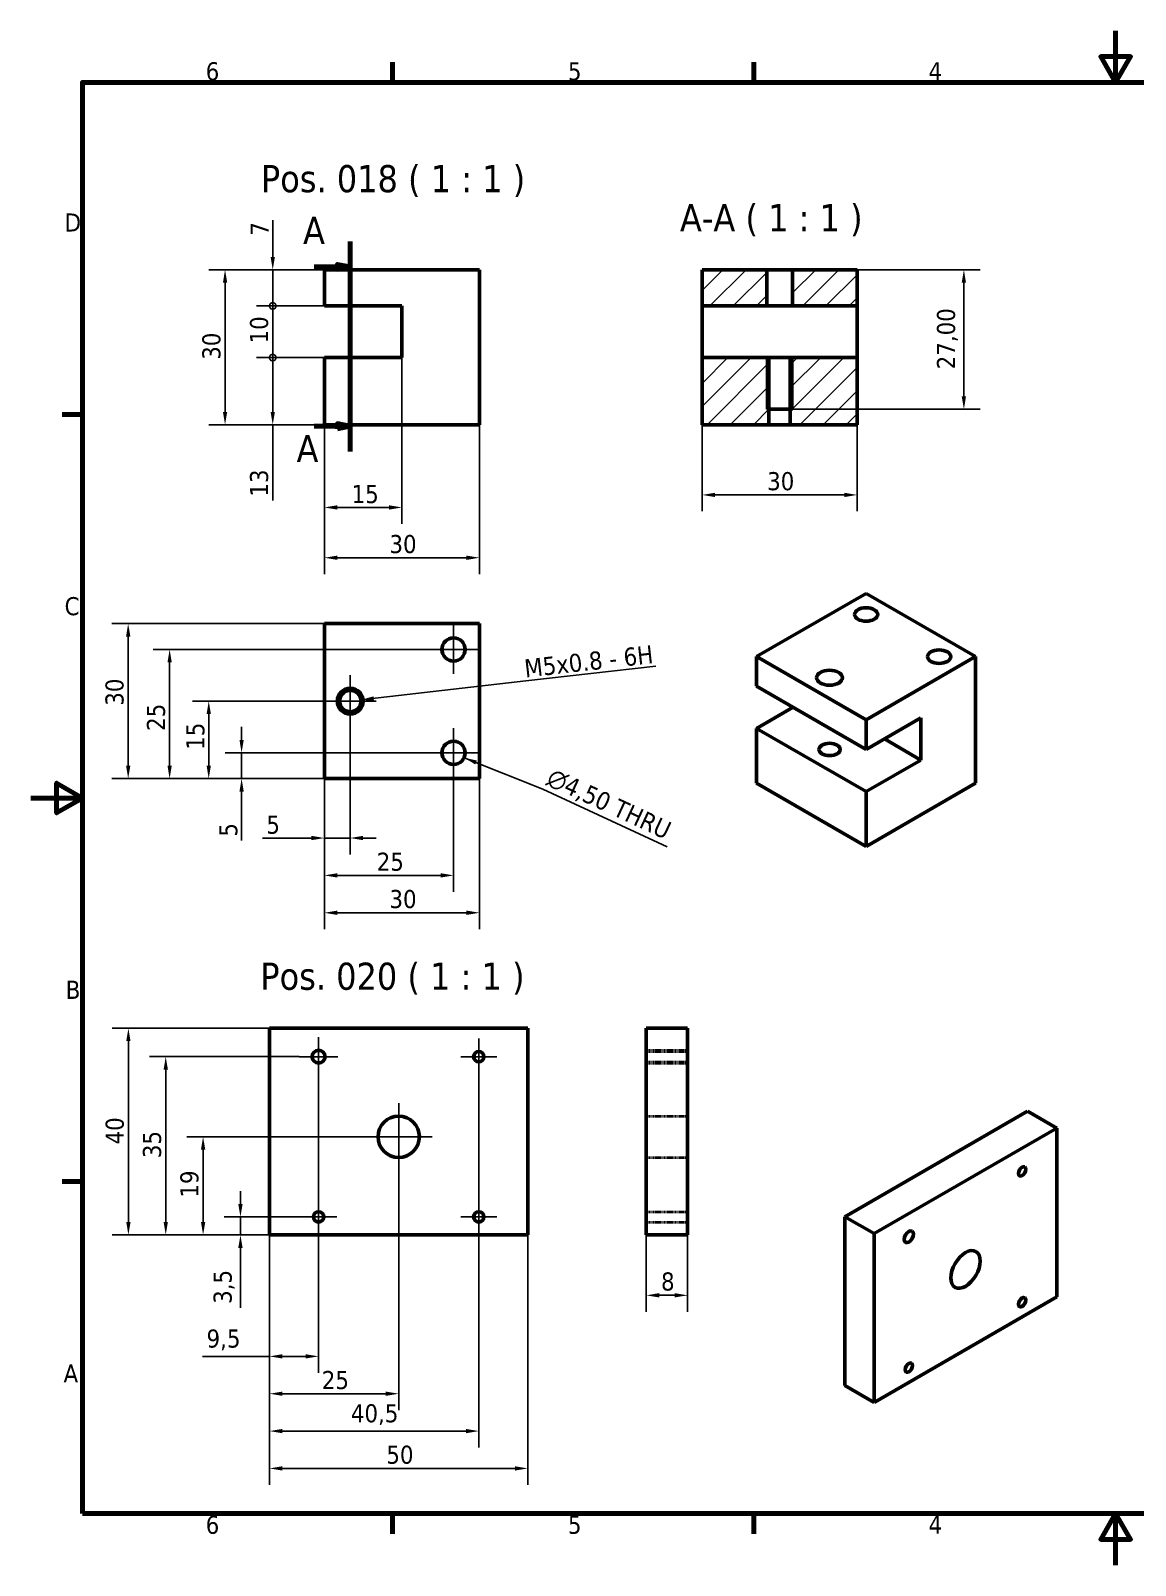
# Model space of a CAD drawing. Header units: millimetres. Extents: x 0 to 420, y 0 to 297.
# Drawn here: x 0 to 213.8, y 0 to 297 of the extents above; entities that cross this region are included whole.
import ezdxf

# ---------------------------------------------------------------- set-up
doc = ezdxf.new("R2010")
doc.units = ezdxf.units.MM
doc.linetypes.add('CHAIN', pattern=[0.3543, 0.2362, -0.0295, 0.0591, -0.0295])
doc.linetypes.add('DASHED', pattern=[0.2068, 0.1655, -0.0413])
for name, color, linetype, lineweight in [('Border (ISO)', 7, 'Continuous', 70), ('Center Mark (ISO)', 7, 'Continuous', 25), ('Dimension (ISO)', 7, 'Continuous', 25), ('Hatch (ISO)', 7, 'Continuous', 18), ('Hidden (ISO)', 7, 'DASHED', 35), ('Section Line (ISO)', 7, 'CHAIN', 70), ('Symbol (ISO)', 7, 'Continuous', 25), ('Visible (ISO)', 7, 'Continuous', 50), ('Visible Narrow (ISO)', 7, 'Continuous', 35)]:
    doc.layers.add(name, color=color, linetype=linetype, lineweight=lineweight)
doc.styles.add('Label Text (ISO)', font='tahoma.ttf')
doc.styles.add('Note Text (ISO)', font='tahoma.ttf')
doc.dimstyles.new('Default (ISO)', dxfattribs={"dimtxt": 3.5, "dimasz": 2.5, "dimexe": 3.175, "dimexo": 0, "dimgap": 0.762, "dimtad": 1, "dimrnd": 1e-08, "dimzin": 0, "dimtxsty": 'Note Text (ISO)', "dimcen": 0.09, "dimdle": 10, "dimclrd": 256, "dimclre": 256, "dimclrt": 256, "dimazin": 0, "dimtfac": 1.001486, "dimtmove": 0, "dimatfit": 3, "dimfxl": 1, "dimtolj": 1, "dimtzin": 0, "dimlwd": -1, "dimlwe": -1, "dimarcsym": 0})
doc.dimstyles.new('Default (ISO)$7', dxfattribs={"dimtxt": 3.5, "dimasz": 2.5, "dimexe": 3.175, "dimexo": 0, "dimgap": 0.762, "dimtad": 1, "dimrnd": 1e-08, "dimzin": 0, "dimtxsty": 'Note Text (ISO)', "dimcen": 0.09, "dimdle": 10, "dimclrd": 256, "dimclre": 256, "dimclrt": 256, "dimazin": 0, "dimtfac": 1.001486, "dimtmove": 0, "dimatfit": 3, "dimfxl": 1, "dimtolj": 1, "dimtzin": 0, "dimlwd": -1, "dimlwe": -1, "dimarcsym": 0})

# ---------------------------------------------------------------- blocks, each defined once
blk = doc.blocks.new('Borders Default Border')
at = {"layer": 'Border (ISO)'}
for p, q in [((70, 287), (70, 290.9)), ((140, 287), (140, 290.9)), ((10, 222.75), (6.1, 222.75)), ((10, 74.25), (6.1, 74.25)), ((70, 10), (70, 6.1)), ((140, 10), (140, 6.1))]:
    blk.add_line(p, q, dxfattribs=at)
at = {"layer": 'Border (ISO)', "flags": 128}
for points in [[(210, 297), (210, 287), (207.11, 292), (212.89, 292), (210, 287)], [(10, 10), (10, 287), (410, 287), (410, 10), (10, 10)], [(0, 148.5), (10, 148.5), (5, 151.39), (5, 145.61), (10, 148.5)], [(210, 0), (210, 10), (207.11, 5), (212.89, 5), (210, 10)]]:
    blk.add_lwpolyline(points, dxfattribs=at)
at = {"layer": 'Border (ISO)', "char_height": 3.5, "attachment_point": 7, "style": 'Note Text (ISO)'}
for s, insert in [('6', (33.88, 287.33)), ('5', (103.98, 287.33)), ('4', (173.78, 287.4)), ('D', (6.57, 258.13)), ('C', (6.56, 183.81)), ('B', (6.78, 109.63)), ('A', (6.36, 35.38)), ('6', (33.88, 6.03)), ('5', (103.98, 6.03)), ('4', (173.78, 6.1))]:
    blk.add_mtext(s, dxfattribs=dict(at, insert=insert))
blk = doc.blocks.new('*D6')
at = {"layer": 'Defpoints', "color": 0, "transparency": 16777216}
for p in [(56.85, 250.73), (37.62, 220.73), (56.85, 220.73)]:
    blk.add_point(p, dxfattribs=at)
at = {"layer": 'Dimension (ISO)', "transparency": 16777216}
for p, q in [((56.85, 250.73), (34.45, 250.73)), ((37.62, 248.23), (37.62, 223.23)), ((56.85, 220.73), (34.45, 220.73))]:
    blk.add_line(p, q, dxfattribs=at)
for points in [[(37.21, 248.23), (38.04, 248.23), (37.62, 250.73)], [(37.21, 223.23), (38.04, 223.23), (37.62, 220.73)]]:
    blk.add_solid(points, dxfattribs=at)
at = {"layer": 'Dimension (ISO)', "transparency": 16777216, "insert": (33.22, 233.31), "char_height": 3.5, "attachment_point": 1, "rotation": 90, "style": 'Note Text (ISO)'}
blk.add_mtext('\\A1;30', dxfattribs=at)
blk = doc.blocks.new('*D7')
at = {"layer": 'Defpoints', "color": 0, "transparency": 16777216}
for p in [(56.85, 220.73), (86.85, 220.73), (86.85, 195)]:
    blk.add_point(p, dxfattribs=at)
at = {"layer": 'Dimension (ISO)', "transparency": 16777216}
for p, q in [((56.85, 220.73), (56.85, 191.82)), ((86.85, 220.73), (86.85, 191.82)), ((59.35, 195), (84.35, 195))]:
    blk.add_line(p, q, dxfattribs=at)
for points in [[(59.35, 195.41), (59.35, 194.58), (56.85, 195)], [(84.35, 195.41), (84.35, 194.58), (86.85, 195)]]:
    blk.add_solid(points, dxfattribs=at)
at = {"layer": 'Dimension (ISO)', "transparency": 16777216, "insert": (69.44, 199.4), "char_height": 3.5, "attachment_point": 1, "style": 'Note Text (ISO)'}
blk.add_mtext('\\A1;30', dxfattribs=at)
blk = doc.blocks.new('_DotSmall')
at = {"color": 0, "linetype": 'ByBlock', "const_width": 0.5}
blk.add_lwpolyline([(-0.0625, 0, 1), (0.0625, 0, 1)], format="xyb", close=True, dxfattribs=at)
blk = doc.blocks.new('*D8')
at = {"layer": 'Defpoints', "color": 0, "transparency": 16777216}
for p in [(46.85, 233.73), (56.85, 233.73), (56.85, 220.73)]:
    blk.add_point(p, dxfattribs=at)
at = {"layer": 'Dimension (ISO)', "transparency": 16777216}
for p, q in [((56.85, 233.73), (43.68, 233.73)), ((46.85, 233.73), (46.85, 223.23)), ((56.85, 220.73), (43.68, 220.73)), ((46.85, 220.73), (46.85, 206.05))]:
    blk.add_line(p, q, dxfattribs=at)
blk.add_solid([(46.44, 223.23), (47.27, 223.23), (46.85, 220.73)], dxfattribs=at)
at = {"layer": 'Dimension (ISO)', "transparency": 16777216, "xscale": 2.5, "yscale": 2.5, "zscale": 2.5, "rotation": 90}
blk.add_blockref('_DotSmall', (46.85, 233.73), dxfattribs=at)
at = {"layer": 'Dimension (ISO)', "transparency": 16777216, "insert": (42.45, 206.82), "char_height": 3.5, "attachment_point": 1, "rotation": 90, "style": 'Note Text (ISO)'}
blk.add_mtext('\\A1;13', dxfattribs=at)
blk = doc.blocks.new('*D10')
at = {"layer": 'Defpoints', "color": 0, "transparency": 16777216}
for p in [(46.85, 243.73), (56.85, 243.73), (56.85, 233.73)]:
    blk.add_point(p, dxfattribs=at)
at = {"layer": 'Dimension (ISO)', "transparency": 16777216}
for p, q in [((56.85, 243.73), (43.68, 243.73)), ((46.85, 233.73), (46.85, 243.73)), ((56.85, 233.73), (43.68, 233.73))]:
    blk.add_line(p, q, dxfattribs=at)
at = {"layer": 'Dimension (ISO)', "transparency": 16777216, "xscale": 2.5, "yscale": 2.5, "zscale": 2.5}
for p, rotation in [((46.85, 243.73), 90), ((46.85, 233.73), 270)]:
    blk.add_blockref('_DotSmall', p, dxfattribs=dict(at, rotation=rotation))
at = {"layer": 'Dimension (ISO)', "transparency": 16777216, "insert": (42.45, 236.47), "char_height": 3.5, "attachment_point": 1, "rotation": 90, "style": 'Note Text (ISO)'}
blk.add_mtext('\\A1;10', dxfattribs=at)
blk = doc.blocks.new('*D11')
at = {"layer": 'Defpoints', "color": 0, "transparency": 16777216}
for p in [(46.85, 250.73), (56.85, 250.73), (56.85, 243.73)]:
    blk.add_point(p, dxfattribs=at)
at = {"layer": 'Dimension (ISO)', "transparency": 16777216}
for p, q in [((46.85, 253.23), (46.85, 260.32)), ((56.85, 250.73), (43.68, 250.73)), ((46.85, 243.73), (46.85, 250.73)), ((56.85, 243.73), (43.68, 243.73)), ((46.85, 243.73), (46.85, 241.23))]:
    blk.add_line(p, q, dxfattribs=at)
blk.add_solid([(46.44, 253.23), (47.27, 253.23), (46.85, 250.73)], dxfattribs=at)
at = {"layer": 'Dimension (ISO)', "transparency": 16777216, "xscale": 2.5, "yscale": 2.5, "zscale": 2.5, "rotation": 90}
blk.add_blockref('_DotSmall', (46.85, 243.73), dxfattribs=at)
at = {"layer": 'Dimension (ISO)', "transparency": 16777216, "insert": (42.59, 257.34), "char_height": 3.5, "attachment_point": 1, "rotation": 90, "style": 'Note Text (ISO)'}
blk.add_mtext('\\A1;7', dxfattribs=at)
blk = doc.blocks.new('*D12')
at = {"layer": 'Defpoints', "color": 0, "transparency": 16777216}
for p in [(71.85, 233.73), (56.85, 220.73), (71.85, 204.73)]:
    blk.add_point(p, dxfattribs=at)
at = {"layer": 'Dimension (ISO)', "transparency": 16777216}
for p, q in [((71.85, 233.73), (71.85, 201.56)), ((56.85, 220.73), (56.85, 201.56)), ((59.35, 204.73), (69.35, 204.73))]:
    blk.add_line(p, q, dxfattribs=at)
for points in [[(59.35, 205.15), (59.35, 204.31), (56.85, 204.73)], [(69.35, 205.15), (69.35, 204.31), (71.85, 204.73)]]:
    blk.add_solid(points, dxfattribs=at)
at = {"layer": 'Dimension (ISO)', "transparency": 16777216, "insert": (62.12, 209.08), "char_height": 3.5, "attachment_point": 1, "style": 'Note Text (ISO)'}
blk.add_mtext('\\A1;15', dxfattribs=at)
blk = doc.blocks.new('2dTransSection0')
at = {"layer": 'Section Line (ISO)', "linetype": 'Continuous'}
for p, q in [((61.87, 256.17), (61.87, 215.56)), ((54.86, 251.27), (59.37, 251.27)), ((61.87, 251.27), (59.37, 251.77)), ((59.37, 251.77), (59.37, 250.77)), ((59.37, 251.27), (61.87, 251.27)), ((59.37, 250.77), (61.87, 251.27)), ((54.86, 220.46), (59.37, 220.46)), ((61.87, 220.46), (59.37, 220.96)), ((59.37, 220.96), (59.37, 219.96)), ((59.37, 220.46), (61.87, 220.46)), ((59.37, 219.96), (61.87, 220.46))]:
    blk.add_line(p, q, dxfattribs=at)
at = {"layer": 'Section Line (ISO)', "linetype": 'Continuous', "lineweight": 140}
for p, q in [((61.87, 256.17), (61.87, 246.37)), ((61.87, 225.36), (61.87, 215.56))]:
    blk.add_line(p, q, dxfattribs=at)
at = {"layer": 'Section Line (ISO)', "linetype": 'Continuous', "flags": 128}
for points in [[(59.37, 250.77), (61.87, 251.27), (59.37, 251.77), (59.37, 250.77)], [(59.37, 219.96), (61.87, 220.46), (59.37, 220.96), (59.37, 219.96)]]:
    blk.add_lwpolyline(points, dxfattribs=at)
at = {"layer": 'Section Line (ISO)'}
for points in [[(59.37, 250.77), (61.87, 251.27), (59.37, 251.77), (59.37, 250.77)], [(59.37, 219.96), (61.87, 220.46), (59.37, 220.96), (59.37, 219.96)]]:
    blk.add_solid(points, dxfattribs=at)
at = {"layer": 'Section Line (ISO)', "char_height": 5.25, "attachment_point": 7, "style": 'Label Text (ISO)'}
for insert in [(52.72, 255.73), (51.46, 213.52)]:
    blk.add_mtext('A', dxfattribs=dict(at, insert=insert))
blk = doc.blocks.new('*D14')
at = {"layer": 'Defpoints', "color": 0, "transparency": 16777216}
for p in [(159.97, 250.73), (147.47, 223.73), (180.63, 223.73)]:
    blk.add_point(p, dxfattribs=at)
at = {"layer": 'Dimension (ISO)', "transparency": 16777216}
for p, q in [((159.97, 250.73), (183.8, 250.73)), ((180.63, 248.23), (180.63, 226.23)), ((147.47, 223.73), (183.8, 223.73))]:
    blk.add_line(p, q, dxfattribs=at)
for points in [[(180.21, 248.23), (181.04, 248.23), (180.63, 250.73)], [(180.21, 226.23), (181.04, 226.23), (180.63, 223.73)]]:
    blk.add_solid(points, dxfattribs=at)
at = {"layer": 'Dimension (ISO)', "transparency": 16777216, "insert": (175.42, 231.47), "char_height": 3.5, "attachment_point": 1, "rotation": 90, "style": 'Note Text (ISO)'}
blk.add_mtext('\\A1;27,00', dxfattribs=at)
blk = doc.blocks.new('*D15')
at = {"layer": 'Defpoints', "color": 0, "transparency": 16777216}
for p in [(61.85, 162.25), (56.85, 152.25), (61.85, 140.75)]:
    blk.add_point(p, dxfattribs=at)
at = {"layer": 'Dimension (ISO)', "transparency": 16777216}
for p, q in [((61.85, 162.25), (61.85, 137.58)), ((56.85, 152.25), (56.85, 137.58)), ((54.35, 140.75), (44.86, 140.75)), ((61.85, 140.75), (56.85, 140.75)), ((64.35, 140.75), (66.85, 140.75))]:
    blk.add_line(p, q, dxfattribs=at)
for points in [[(54.35, 141.17), (54.35, 140.34), (56.85, 140.75)], [(64.35, 141.17), (64.35, 140.34), (61.85, 140.75)]]:
    blk.add_solid(points, dxfattribs=at)
at = {"layer": 'Dimension (ISO)', "transparency": 16777216, "insert": (45.62, 145.09), "char_height": 3.5, "attachment_point": 1, "style": 'Note Text (ISO)'}
blk.add_mtext('\\A1;5', dxfattribs=at)
blk = doc.blocks.new('*D16')
at = {"layer": 'Defpoints', "color": 0, "transparency": 16777216}
for p in [(56.85, 152.25), (81.85, 152.5), (81.85, 133.52)]:
    blk.add_point(p, dxfattribs=at)
at = {"layer": 'Dimension (ISO)', "transparency": 16777216}
for p, q in [((56.85, 152.25), (56.85, 130.35)), ((81.85, 152.5), (81.85, 130.35)), ((59.35, 133.52), (79.35, 133.52))]:
    blk.add_line(p, q, dxfattribs=at)
for points in [[(59.35, 133.94), (59.35, 133.1), (56.85, 133.52)], [(79.35, 133.94), (79.35, 133.1), (81.85, 133.52)]]:
    blk.add_solid(points, dxfattribs=at)
at = {"layer": 'Dimension (ISO)', "transparency": 16777216, "insert": (66.98, 137.93), "char_height": 3.5, "attachment_point": 1, "style": 'Note Text (ISO)'}
blk.add_mtext('\\A1;25', dxfattribs=at)
blk = doc.blocks.new('*D17')
at = {"layer": 'Defpoints', "color": 0, "transparency": 16777216}
for p in [(56.85, 152.25), (86.85, 152.25), (86.85, 126.29)]:
    blk.add_point(p, dxfattribs=at)
at = {"layer": 'Dimension (ISO)', "transparency": 16777216}
for p, q in [((56.85, 152.25), (56.85, 123.12)), ((86.85, 152.25), (86.85, 123.12)), ((59.35, 126.29), (84.35, 126.29))]:
    blk.add_line(p, q, dxfattribs=at)
for points in [[(59.35, 126.71), (59.35, 125.87), (56.85, 126.29)], [(84.35, 126.71), (84.35, 125.87), (86.85, 126.29)]]:
    blk.add_solid(points, dxfattribs=at)
at = {"layer": 'Dimension (ISO)', "transparency": 16777216, "insert": (69.44, 130.7), "char_height": 3.5, "attachment_point": 1, "style": 'Note Text (ISO)'}
blk.add_mtext('\\A1;30', dxfattribs=at)
blk = doc.blocks.new('*D18')
at = {"layer": 'Defpoints', "color": 0, "transparency": 16777216}
for p in [(40.82, 157.25), (77.1, 157.25), (56.85, 152.25)]:
    blk.add_point(p, dxfattribs=at)
at = {"layer": 'Dimension (ISO)', "transparency": 16777216}
for p, q in [((40.82, 159.75), (40.82, 162.25)), ((77.1, 157.25), (37.65, 157.25)), ((40.82, 157.25), (40.82, 152.25)), ((56.85, 152.25), (37.65, 152.25)), ((40.82, 149.75), (40.82, 140.26))]:
    blk.add_line(p, q, dxfattribs=at)
for points in [[(40.41, 159.75), (41.24, 159.75), (40.82, 157.25)], [(40.41, 149.75), (41.24, 149.75), (40.82, 152.25)]]:
    blk.add_solid(points, dxfattribs=at)
at = {"layer": 'Dimension (ISO)', "transparency": 16777216, "insert": (36.49, 141.02), "char_height": 3.5, "attachment_point": 1, "rotation": 90, "style": 'Note Text (ISO)'}
blk.add_mtext('\\A1;5', dxfattribs=at)
blk = doc.blocks.new('*D19')
at = {"layer": 'Defpoints', "color": 0, "transparency": 16777216}
for p in [(34.46, 167.25), (56.85, 167.25), (56.85, 152.25)]:
    blk.add_point(p, dxfattribs=at)
at = {"layer": 'Dimension (ISO)', "transparency": 16777216}
for p, q in [((56.85, 167.25), (31.29, 167.25)), ((34.46, 154.75), (34.46, 164.75)), ((56.85, 152.25), (31.29, 152.25))]:
    blk.add_line(p, q, dxfattribs=at)
for points in [[(34.05, 164.75), (34.88, 164.75), (34.46, 167.25)], [(34.05, 154.75), (34.88, 154.75), (34.46, 152.25)]]:
    blk.add_solid(points, dxfattribs=at)
at = {"layer": 'Dimension (ISO)', "transparency": 16777216, "insert": (30.12, 157.82), "char_height": 3.5, "attachment_point": 1, "rotation": 90, "style": 'Note Text (ISO)'}
blk.add_mtext('\\A1;15', dxfattribs=at)
blk = doc.blocks.new('*D20')
at = {"layer": 'Defpoints', "color": 0, "transparency": 16777216}
for p in [(26.89, 177.25), (77.1, 177.25), (56.85, 152.25)]:
    blk.add_point(p, dxfattribs=at)
at = {"layer": 'Dimension (ISO)', "transparency": 16777216}
for p, q in [((77.1, 177.25), (23.72, 177.25)), ((26.89, 154.75), (26.89, 174.75)), ((56.85, 152.25), (23.72, 152.25))]:
    blk.add_line(p, q, dxfattribs=at)
for points in [[(26.48, 174.75), (27.31, 174.75), (26.89, 177.25)], [(26.48, 154.75), (27.31, 154.75), (26.89, 152.25)]]:
    blk.add_solid(points, dxfattribs=at)
at = {"layer": 'Dimension (ISO)', "transparency": 16777216, "insert": (22.49, 161.49), "char_height": 3.5, "attachment_point": 1, "rotation": 90, "style": 'Note Text (ISO)'}
blk.add_mtext('\\A1;25', dxfattribs=at)
blk = doc.blocks.new('*D21')
at = {"layer": 'Defpoints', "color": 0, "transparency": 16777216}
for p in [(18.87, 182.25), (56.85, 182.25), (56.85, 152.25)]:
    blk.add_point(p, dxfattribs=at)
at = {"layer": 'Dimension (ISO)', "transparency": 16777216}
for p, q in [((56.85, 182.25), (15.7, 182.25)), ((18.87, 154.75), (18.87, 179.75)), ((56.85, 152.25), (15.7, 152.25))]:
    blk.add_line(p, q, dxfattribs=at)
for points in [[(18.46, 179.75), (19.29, 179.75), (18.87, 182.25)], [(18.46, 154.75), (19.29, 154.75), (18.87, 152.25)]]:
    blk.add_solid(points, dxfattribs=at)
at = {"layer": 'Dimension (ISO)', "transparency": 16777216, "insert": (14.47, 166.36), "char_height": 3.5, "attachment_point": 1, "rotation": 90, "style": 'Note Text (ISO)'}
blk.add_mtext('\\A1;30', dxfattribs=at)
blk = doc.blocks.new('*D22')
at = {"layer": 'Defpoints', "color": 0, "transparency": 16777216}
for p in [(129.97, 220.73), (159.97, 220.73), (159.97, 207.16)]:
    blk.add_point(p, dxfattribs=at)
at = {"layer": 'Dimension (ISO)', "transparency": 16777216}
for p, q in [((129.97, 220.73), (129.97, 203.98)), ((159.97, 220.73), (159.97, 203.98)), ((132.47, 207.16), (157.47, 207.16))]:
    blk.add_line(p, q, dxfattribs=at)
for points in [[(132.47, 207.57), (132.47, 206.74), (129.97, 207.16)], [(157.47, 207.57), (157.47, 206.74), (159.97, 207.16)]]:
    blk.add_solid(points, dxfattribs=at)
at = {"layer": 'Dimension (ISO)', "transparency": 16777216, "insert": (142.55, 211.57), "char_height": 3.5, "attachment_point": 1, "style": 'Note Text (ISO)'}
blk.add_mtext('\\A1;30', dxfattribs=at)
blk = doc.blocks.new('*D35')
at = {"layer": 'Defpoints', "color": 0, "transparency": 16777216}
for p in [(40.6, 67.44), (52.23, 67.44), (46.23, 63.94)]:
    blk.add_point(p, dxfattribs=at)
at = {"layer": 'Dimension (ISO)', "transparency": 16777216}
for p, q in [((40.6, 69.94), (40.6, 72.44)), ((52.23, 67.44), (37.43, 67.44)), ((40.6, 67.44), (40.6, 63.94)), ((46.23, 63.94), (37.43, 63.94)), ((40.6, 61.44), (40.6, 49.84))]:
    blk.add_line(p, q, dxfattribs=at)
for points in [[(40.18, 69.94), (41.02, 69.94), (40.6, 67.44)], [(40.18, 61.44), (41.02, 61.44), (40.6, 63.94)]]:
    blk.add_solid(points, dxfattribs=at)
at = {"layer": 'Dimension (ISO)', "transparency": 16777216, "insert": (35.4, 50.6), "char_height": 3.5, "attachment_point": 1, "rotation": 90, "style": 'Note Text (ISO)'}
blk.add_mtext('\\A1;3,5', dxfattribs=at)
blk = doc.blocks.new('*D36')
at = {"layer": 'Defpoints', "color": 0, "transparency": 16777216}
for p in [(33.37, 82.94), (64.73, 82.94), (46.23, 63.94)]:
    blk.add_point(p, dxfattribs=at)
at = {"layer": 'Dimension (ISO)', "transparency": 16777216}
for p, q in [((64.73, 82.94), (30.2, 82.94)), ((33.37, 66.44), (33.37, 80.44)), ((46.23, 63.94), (30.2, 63.94))]:
    blk.add_line(p, q, dxfattribs=at)
for points in [[(32.95, 80.44), (33.79, 80.44), (33.37, 82.94)], [(32.95, 66.44), (33.79, 66.44), (33.37, 63.94)]]:
    blk.add_solid(points, dxfattribs=at)
at = {"layer": 'Dimension (ISO)', "transparency": 16777216, "insert": (28.97, 71.17), "char_height": 3.5, "attachment_point": 1, "rotation": 90, "style": 'Note Text (ISO)'}
blk.add_mtext('\\A1;19', dxfattribs=at)
blk = doc.blocks.new('*D37')
at = {"layer": 'Defpoints', "color": 0, "transparency": 16777216}
for p in [(26.14, 98.44), (51.98, 98.44), (46.23, 63.94)]:
    blk.add_point(p, dxfattribs=at)
at = {"layer": 'Dimension (ISO)', "transparency": 16777216}
for p, q in [((51.98, 98.44), (22.97, 98.44)), ((26.14, 66.44), (26.14, 95.94)), ((46.23, 63.94), (22.97, 63.94))]:
    blk.add_line(p, q, dxfattribs=at)
for points in [[(25.73, 95.94), (26.56, 95.94), (26.14, 98.44)], [(25.73, 66.44), (26.56, 66.44), (26.14, 63.94)]]:
    blk.add_solid(points, dxfattribs=at)
at = {"layer": 'Dimension (ISO)', "transparency": 16777216, "insert": (21.73, 78.8), "char_height": 3.5, "attachment_point": 1, "rotation": 90, "style": 'Note Text (ISO)'}
blk.add_mtext('\\A1;35', dxfattribs=at)
blk = doc.blocks.new('*D38')
at = {"layer": 'Defpoints', "color": 0, "transparency": 16777216}
for p in [(18.91, 103.94), (46.23, 103.94), (46.23, 63.94)]:
    blk.add_point(p, dxfattribs=at)
at = {"layer": 'Dimension (ISO)', "transparency": 16777216}
for p, q in [((46.23, 103.94), (15.74, 103.94)), ((18.91, 66.44), (18.91, 101.44)), ((46.23, 63.94), (15.74, 63.94))]:
    blk.add_line(p, q, dxfattribs=at)
for points in [[(18.5, 101.44), (19.33, 101.44), (18.91, 103.94)], [(18.5, 66.44), (19.33, 66.44), (18.91, 63.94)]]:
    blk.add_solid(points, dxfattribs=at)
at = {"layer": 'Dimension (ISO)', "transparency": 16777216, "insert": (14.51, 81.45), "char_height": 3.5, "attachment_point": 1, "rotation": 90, "style": 'Note Text (ISO)'}
blk.add_mtext('\\A1;40', dxfattribs=at)
blk = doc.blocks.new('*D39')
at = {"layer": 'Defpoints', "color": 0, "transparency": 16777216}
for p in [(119.15, 63.94), (127.15, 63.94), (127.15, 52.25)]:
    blk.add_point(p, dxfattribs=at)
at = {"layer": 'Dimension (ISO)', "transparency": 16777216}
for p, q in [((119.15, 63.94), (119.15, 49.08)), ((127.15, 63.94), (127.15, 49.08)), ((121.65, 52.25), (124.65, 52.25))]:
    blk.add_line(p, q, dxfattribs=at)
for points in [[(121.65, 52.67), (121.65, 51.84), (119.15, 52.25)], [(124.65, 52.67), (124.65, 51.84), (127.15, 52.25)]]:
    blk.add_solid(points, dxfattribs=at)
at = {"layer": 'Dimension (ISO)', "transparency": 16777216, "insert": (122.01, 56.68), "char_height": 3.5, "attachment_point": 1, "style": 'Note Text (ISO)'}
blk.add_mtext('\\A1;8', dxfattribs=at)
blk = doc.blocks.new('*D40')
at = {"layer": 'Defpoints', "color": 0, "transparency": 16777216}
for p in [(55.73, 94.69), (46.23, 63.94), (55.73, 40.44)]:
    blk.add_point(p, dxfattribs=at)
at = {"layer": 'Dimension (ISO)', "transparency": 16777216}
for p, q in [((55.73, 94.69), (55.73, 37.26)), ((46.23, 63.94), (46.23, 37.26)), ((46.23, 40.44), (33.27, 40.44)), ((53.23, 40.44), (48.73, 40.44))]:
    blk.add_line(p, q, dxfattribs=at)
for points in [[(48.73, 40.85), (48.73, 40.02), (46.23, 40.44)], [(53.23, 40.85), (53.23, 40.02), (55.73, 40.44)]]:
    blk.add_solid(points, dxfattribs=at)
at = {"layer": 'Dimension (ISO)', "transparency": 16777216, "insert": (34.04, 45.64), "char_height": 3.5, "attachment_point": 1, "style": 'Note Text (ISO)'}
blk.add_mtext('\\A1;9,5', dxfattribs=at)
blk = doc.blocks.new('*D41')
at = {"layer": 'Defpoints', "color": 0, "transparency": 16777216}
for p in [(71.23, 76.44), (46.23, 63.94), (71.23, 33.21)]:
    blk.add_point(p, dxfattribs=at)
at = {"layer": 'Dimension (ISO)', "transparency": 16777216}
for p, q in [((71.23, 76.44), (71.23, 30.03)), ((46.23, 63.94), (46.23, 30.03)), ((48.73, 33.21), (68.73, 33.21))]:
    blk.add_line(p, q, dxfattribs=at)
for points in [[(48.73, 33.62), (48.73, 32.79), (46.23, 33.21)], [(68.73, 33.62), (68.73, 32.79), (71.23, 33.21)]]:
    blk.add_solid(points, dxfattribs=at)
at = {"layer": 'Dimension (ISO)', "transparency": 16777216, "insert": (56.35, 37.61), "char_height": 3.5, "attachment_point": 1, "style": 'Note Text (ISO)'}
blk.add_mtext('\\A1;25', dxfattribs=at)
blk = doc.blocks.new('*D42')
at = {"layer": 'Defpoints', "color": 0, "transparency": 16777216}
for p in [(86.73, 94.94), (46.23, 63.94), (86.73, 25.98)]:
    blk.add_point(p, dxfattribs=at)
at = {"layer": 'Dimension (ISO)', "transparency": 16777216}
for p, q in [((86.73, 94.94), (86.73, 22.8)), ((46.23, 63.94), (46.23, 22.8)), ((48.73, 25.98), (84.23, 25.98))]:
    blk.add_line(p, q, dxfattribs=at)
for points in [[(48.73, 26.4), (48.73, 25.56), (46.23, 25.98)], [(84.23, 26.4), (84.23, 25.56), (86.73, 25.98)]]:
    blk.add_solid(points, dxfattribs=at)
at = {"layer": 'Dimension (ISO)', "transparency": 16777216, "insert": (61.98, 31.18), "char_height": 3.5, "attachment_point": 1, "style": 'Note Text (ISO)'}
blk.add_mtext('\\A1;40,5', dxfattribs=at)
blk = doc.blocks.new('*D43')
at = {"layer": 'Defpoints', "color": 0, "transparency": 16777216}
for p in [(46.23, 63.94), (96.23, 63.94), (96.23, 18.75)]:
    blk.add_point(p, dxfattribs=at)
at = {"layer": 'Dimension (ISO)', "transparency": 16777216}
for p, q in [((46.23, 63.94), (46.23, 15.58)), ((96.23, 63.94), (96.23, 15.58)), ((48.73, 18.75), (93.73, 18.75))]:
    blk.add_line(p, q, dxfattribs=at)
for points in [[(48.73, 19.17), (48.73, 18.33), (46.23, 18.75)], [(93.73, 19.17), (93.73, 18.33), (96.23, 18.75)]]:
    blk.add_solid(points, dxfattribs=at)
at = {"layer": 'Dimension (ISO)', "transparency": 16777216, "insert": (68.84, 23.16), "char_height": 3.5, "attachment_point": 1, "style": 'Note Text (ISO)'}
blk.add_mtext('\\A1;50', dxfattribs=at)

msp = doc.modelspace()

# ---------------------------------------------------------------- hatches: boundary and pattern name
at = {"layer": 'Hatch (ISO)'}
h = msp.add_hatch(dxfattribs=at)
h.set_pattern_fill('ANSI31', color=256, scale=25.4, style=0)
h.set_pattern_definition([(45, (0, 0), (-2.245064, 2.245064), [])])
h.paths.add_polyline_path([(147.035, 233.731), (147.035, 220.731), (159.968, 220.731), (159.968, 233.731)])
h.paths.add_polyline_path([(142.901, 220.731), (142.901, 233.731), (129.968, 233.731), (129.968, 220.731)])
h.paths.add_polyline_path([(147.468, 250.731), (147.468, 243.731), (159.968, 243.731), (159.968, 250.731)])
h.paths.add_polyline_path([(142.468, 243.731), (142.468, 250.731), (129.968, 250.731), (129.968, 243.731)])

# ---------------------------------------------------------------- linework, layer by layer
at = {"layer": 'Center Mark (ISO)', "linetype": 'Continuous'}
for p, q in [((81.855, 181.999), (81.855, 172.499)), ((86.605, 177.249), (77.105, 177.249)), ((61.855, 172.249), (61.855, 162.249)), ((66.855, 167.249), (56.855, 167.249)), ((81.855, 161.999), (81.855, 152.499)), ((86.605, 157.249), (77.105, 157.249)), ((55.729, 102.187), (55.729, 94.687)), ((86.729, 101.937), (86.729, 94.937)), ((59.479, 98.437), (51.979, 98.437)), ((90.229, 98.437), (83.229, 98.437)), ((71.229, 89.437), (71.229, 76.437)), ((77.729, 82.937), (64.729, 82.937)), ((55.729, 70.937), (55.729, 63.937)), ((86.729, 70.937), (86.729, 63.937)), ((59.229, 67.437), (52.229, 67.437)), ((90.229, 67.437), (83.229, 67.437))]:
    msp.add_line(p, q, dxfattribs=at)
at = {"layer": 'Hidden (ISO)'}
for p, q in [((119.15, 99.687), (127.15, 99.687)), ((119.15, 99.437), (127.15, 99.437)), ((119.15, 97.437), (127.15, 97.437)), ((119.15, 97.187), (127.15, 97.187)), ((119.15, 86.937), (127.15, 86.937)), ((119.15, 78.937), (127.15, 78.937)), ((119.15, 68.437), (127.15, 68.437)), ((119.15, 66.437), (127.15, 66.437))]:
    msp.add_line(p, q, dxfattribs=at)
at = {"layer": 'Visible (ISO)'}
for p, q in [((56.855, 250.731), (56.855, 243.731)), ((56.855, 250.731), (86.855, 250.731)), ((86.855, 250.731), (86.855, 220.731)), ((142.468, 250.731), (129.968, 250.731)), ((129.968, 250.731), (129.968, 243.731)), ((142.468, 243.731), (142.468, 250.731)), ((142.468, 250.731), (147.468, 250.731)), ((147.468, 250.731), (147.468, 243.731)), ((159.968, 250.731), (147.468, 250.731)), ((159.968, 243.731), (159.968, 250.731)), ((56.855, 243.731), (71.855, 243.731)), ((71.855, 243.731), (71.855, 233.731)), ((129.968, 243.731), (142.468, 243.731)), ((129.968, 233.731), (129.968, 243.731)), ((147.468, 243.731), (142.468, 243.731)), ((147.468, 243.731), (159.968, 243.731)), ((159.968, 243.731), (159.968, 233.731)), ((71.855, 233.731), (56.855, 233.731)), ((56.855, 233.731), (56.855, 220.731)), ((142.901, 233.731), (129.968, 233.731)), ((129.968, 233.731), (129.968, 220.731)), ((142.901, 220.731), (142.901, 233.731)), ((142.901, 233.731), (147.035, 233.731)), ((147.035, 233.731), (147.035, 220.731)), ((159.968, 233.731), (147.035, 233.731)), ((159.968, 220.731), (159.968, 233.731)), ((147.468, 223.731), (142.468, 223.731)), ((56.855, 220.731), (86.855, 220.731)), ((129.968, 220.731), (142.901, 220.731)), ((147.035, 220.731), (142.901, 220.731)), ((147.035, 220.731), (159.968, 220.731)), ((140.482, 175.855), (161.695, 188.103)), ((161.695, 188.103), (182.908, 175.855)), ((56.855, 182.249), (56.855, 152.249)), ((56.855, 182.249), (86.855, 182.249)), ((86.855, 182.249), (86.855, 152.249)), ((140.482, 175.855), (161.695, 163.608)), ((140.482, 170.14), (140.482, 175.855)), ((161.695, 163.608), (182.908, 175.855)), ((182.908, 175.855), (182.908, 151.36)), ((140.482, 170.14), (161.695, 157.892)), ((140.482, 161.975), (147.553, 166.057)), ((161.695, 157.892), (172.302, 164.016)), ((161.695, 163.608), (161.695, 157.892)), ((172.302, 164.016), (172.302, 155.851)), ((161.695, 149.727), (140.482, 161.975)), ((140.482, 151.36), (140.482, 161.975)), ((172.302, 155.851), (165.231, 159.933)), ((172.302, 155.851), (161.695, 149.727)), ((56.855, 152.249), (86.855, 152.249)), ((161.695, 139.113), (140.482, 151.36)), ((161.695, 139.113), (182.908, 151.36)), ((161.695, 149.727), (161.695, 139.113)), ((46.229, 103.937), (46.229, 63.937)), ((96.229, 103.937), (46.229, 103.937)), ((96.229, 63.937), (96.229, 103.937)), ((119.15, 103.937), (119.15, 63.937)), ((119.15, 103.937), (127.15, 103.937)), ((127.15, 103.937), (127.15, 63.937)), ((192.957, 87.872), (157.602, 67.46)), ((192.957, 87.872), (198.614, 84.606)), ((198.614, 84.606), (163.259, 64.194)), ((198.614, 51.946), (198.614, 84.606)), ((157.602, 67.46), (157.602, 34.8)), ((157.602, 67.46), (163.259, 64.194)), ((46.229, 63.937), (96.229, 63.937)), ((119.15, 63.937), (127.15, 63.937)), ((163.259, 64.194), (163.259, 31.534)), ((163.259, 31.534), (198.614, 51.946)), ((157.602, 34.8), (163.259, 31.534))]:
    msp.add_line(p, q, dxfattribs=at)
for centre, radius in [((81.855, 177.249), 2.25), ((61.855, 167.249), 2.5), ((61.855, 167.249), 2.067), ((81.855, 157.249), 2.25), ((55.729, 98.437), 1.25), ((86.729, 98.437), 1), ((71.229, 82.937), 4), ((55.729, 67.437), 1), ((86.729, 67.437), 1)]:
    msp.add_circle(centre, radius, dxfattribs=at)
for centre, major_axis in [((161.695, 184.02), (-2.25, 0)), ((175.837, 175.855), (-2.25, 0)), ((154.624, 171.773), (-2.5, 0)), ((154.624, 157.892), (-2.067, 0)), ((191.896, 76.237), (0.5, 0.866)), ((169.976, 63.581), (0.625, 1.083)), ((180.936, 57.254), (2, 3.464)), ((191.896, 50.926), (0.5, 0.866)), ((169.976, 38.27), (0.5, 0.866))]:
    msp.add_ellipse(centre, major_axis=major_axis, ratio=0.5773503, dxfattribs=at)
at = {"layer": 'Visible Narrow (ISO)'}
for p, q in [((142.468, 233.731), (142.468, 223.731)), ((147.468, 223.731), (147.468, 233.731))]:
    msp.add_line(p, q, dxfattribs=at)

# ---------------------------------------------------------------- block references
msp.add_blockref('Borders Default Border', (0, 0))
at = {"layer": 'Section Line (ISO)'}
msp.add_blockref('2dTransSection0', (0, 0), dxfattribs=at)

# ---------------------------------------------------------------- texts
at = {"layer": 'Symbol (ISO)', "char_height": 5.25, "attachment_point": 7, "style": 'Label Text (ISO)'}
for s, insert in [('Pos. 018 ( 1 : 1 )', (44.566, 264.794)), ('A-A ( 1 : 1 )', (125.674, 257.231)), ('Pos. 020 ( 1 : 1 )', (44.444, 110.437))]:
    msp.add_mtext(s, dxfattribs=dict(at, insert=insert))
at = {"layer": 'Symbol (ISO)', "char_height": 3.5, "attachment_point": 7, "line_spacing_factor": 0.6125, "style": 'Note Text (ISO)'}
for s, insert, width, rotation in [('M5x0.8 - 6H', (95.767, 171.742), 26.32057, 6.43728), ('\\fAIGDT|b0|i0;\\H3.5000;n\\fTahoma|b0|i0;\\H3.5000;4,50 THRU', (99.372, 150.721), 27.23695, 335.07828)]:
    msp.add_mtext(s, dxfattribs=dict(at, insert=insert, width=width, rotation=rotation))

# ---------------------------------------------------------------- dimensions: what is measured, and where the dimension line sits
at = {"layer": 'Dimension (ISO)'}
for base, p1, p2, angle, override, picture, middle in [((46.855, 250.731), (56.855, 243.731), (56.855, 250.731), 90, {"dimgap": 0.762, "dimdec": 0, "dimblk1": 'DotSmall', "dimsah": 1, "dimdle": 0, "dimtol": 0, "dimlim": 0, "dimtp": 0, "dimtm": 0, "dimtdec": 2, "dimtofl": 1, "dimatfit": 1}, '*D11', (46.855, 258.45)), ((37.623, 220.731), (56.855, 250.731), (56.855, 220.731), 270, {"dimgap": 0.762, "dimdec": 0, "dimtol": 0, "dimlim": 0, "dimtp": 0, "dimtm": 0, "dimtdec": 2, "dimtofl": 0, "dimatfit": 1}, '*D6', (37.623, 235.731)), ((180.627, 223.731), (159.968, 250.731), (147.468, 223.731), 90, {"dimgap": 0.762, "dimdec": 2, "dimtol": 0, "dimlim": 0, "dimtp": 0, "dimtm": 0, "dimtdec": 2, "dimtofl": 0, "dimatfit": 1}, '*D14', (180.627, 237.231)), ((46.855, 243.731), (56.855, 233.731), (56.855, 243.731), 90, {"dimgap": 0.762, "dimdec": 0, "dimblk1": 'DotSmall', "dimblk2": 'DotSmall', "dimsah": 1, "dimdle": 0, "dimtol": 0, "dimlim": 0, "dimtp": 0, "dimtm": 0, "dimtdec": 2, "dimtofl": 0, "dimatfit": 1}, '*D10', (46.855, 238.731)), ((46.855, 233.731), (56.855, 220.731), (56.855, 233.731), 90, {"dimgap": 0.762, "dimdec": 0, "dimblk2": 'DotSmall', "dimsah": 1, "dimdle": 0, "dimtol": 0, "dimlim": 0, "dimtp": 0, "dimtm": 0, "dimtdec": 2, "dimtofl": 0, "dimatfit": 2}, '*D8', (46.855, 209.042)), ((71.855, 204.731), (56.855, 220.731), (71.855, 233.731), 180, {"dimgap": 0.762, "dimdec": 0, "dimtol": 0, "dimlim": 0, "dimtp": 0, "dimtm": 0, "dimtdec": 2, "dimtofl": 0, "dimatfit": 1}, '*D12', (64.355, 204.731)), ((86.855, 194.997), (56.855, 220.731), (86.855, 220.731), 180, {"dimgap": 0.762, "dimdec": 0, "dimtol": 0, "dimlim": 0, "dimtp": 0, "dimtm": 0, "dimtdec": 2, "dimtofl": 0, "dimatfit": 1}, '*D7', (71.855, 194.997)), ((159.968, 207.158), (129.968, 220.731), (159.968, 220.731), 180, {"dimgap": 0.762, "dimdec": 0, "dimtol": 0, "dimlim": 0, "dimtp": 0, "dimtm": 0, "dimtdec": 2, "dimtofl": 0, "dimatfit": 1}, '*D22', (144.968, 207.158)), ((18.875, 182.249), (56.855, 152.249), (56.855, 182.249), 90, {"dimgap": 0.762, "dimdec": 0, "dimtol": 0, "dimlim": 0, "dimtp": 0, "dimtm": 0, "dimtdec": 2, "dimtofl": 0, "dimatfit": 1}, '*D21', (18.875, 168.777)), ((26.893, 177.249), (56.855, 152.249), (77.105, 177.249), 90, {"dimgap": 0.762, "dimdec": 0, "dimtol": 0, "dimlim": 0, "dimtp": 0, "dimtm": 0, "dimtdec": 2, "dimtofl": 0, "dimatfit": 1}, '*D20', (26.893, 163.866)), ((34.464, 167.249), (56.855, 152.249), (56.855, 167.249), 90, {"dimgap": 0.762, "dimdec": 0, "dimtol": 0, "dimlim": 0, "dimtp": 0, "dimtm": 0, "dimtdec": 2, "dimtofl": 0, "dimatfit": 1}, '*D19', (34.464, 160.057)), ((40.824, 157.249), (56.855, 152.249), (77.105, 157.249), 90, {"dimgap": 0.762, "dimdec": 0, "dimtol": 0, "dimlim": 0, "dimtp": 0, "dimtm": 0, "dimtdec": 2, "dimtofl": 1, "dimatfit": 1}, '*D18', (40.824, 142.06)), ((61.855, 140.752), (56.855, 152.249), (61.855, 162.249), 180, {"dimgap": 0.762, "dimdec": 0, "dimtol": 0, "dimlim": 0, "dimtp": 0, "dimtm": 0, "dimtdec": 2, "dimtofl": 1, "dimatfit": 1}, '*D15', (46.665, 140.752)), ((81.855, 133.521), (56.855, 152.249), (81.855, 152.499), 180, {"dimgap": 0.762, "dimdec": 0, "dimtol": 0, "dimlim": 0, "dimtp": 0, "dimtm": 0, "dimtdec": 2, "dimtofl": 0, "dimatfit": 1}, '*D16', (69.355, 133.521)), ((86.855, 126.291), (56.855, 152.249), (86.855, 152.249), 180, {"dimgap": 0.762, "dimdec": 0, "dimtol": 0, "dimlim": 0, "dimtp": 0, "dimtm": 0, "dimtdec": 2, "dimtofl": 0, "dimatfit": 1}, '*D17', (71.855, 126.291)), ((18.912, 103.937), (46.229, 63.937), (46.229, 103.937), 90, {"dimgap": 0.762, "dimdec": 0, "dimtol": 0, "dimlim": 0, "dimtp": 0, "dimtm": 0, "dimtdec": 2, "dimtofl": 0, "dimatfit": 1}, '*D38', (18.912, 83.937)), ((26.142495948, 98.436904753), (46.228520775, 63.936904753), (51.978520775, 98.436904753), 90, {"dimgap": 0.762, "dimdec": 0, "dimtol": 0, "dimlim": 0, "dimtp": 0, "dimtm": 0, "dimtdec": 2, "dimtofl": 0, "dimatfit": 1}, '*D37', (26.142495948, 81.186904753)), ((55.729, 40.437), (46.229, 63.937), (55.729, 94.687), 180, {"dimgap": 0.762, "dimdec": 1, "dimtol": 0, "dimlim": 0, "dimtp": 0, "dimtm": 0, "dimtdec": 2, "dimtofl": 0, "dimatfit": 2}, '*D40', (37.189, 40.437)), ((86.729, 25.979), (46.229, 63.937), (86.729, 94.937), 180, {"dimgap": 0.762, "dimdec": 1, "dimtol": 0, "dimlim": 0, "dimtp": 0, "dimtm": 0, "dimtdec": 2, "dimtofl": 0, "dimatfit": 1}, '*D42', (66.479, 25.979)), ((33.37, 82.937), (46.229, 63.937), (64.729, 82.937), 90, {"dimgap": 0.762, "dimdec": 0, "dimtol": 0, "dimlim": 0, "dimtp": 0, "dimtm": 0, "dimtdec": 2, "dimtofl": 0, "dimatfit": 1}, '*D36', (33.37, 73.437)), ((71.229, 33.206), (46.229, 63.937), (71.229, 76.437), 180, {"dimgap": 0.762, "dimdec": 0, "dimtol": 0, "dimlim": 0, "dimtp": 0, "dimtm": 0, "dimtdec": 2, "dimtofl": 0, "dimatfit": 1}, '*D41', (58.729, 33.206)), ((40.601, 67.437), (46.229, 63.937), (52.229, 67.437), 90, {"dimgap": 0.762, "dimdec": 1, "dimtol": 0, "dimlim": 0, "dimtp": 0, "dimtm": 0, "dimtdec": 2, "dimtofl": 1, "dimatfit": 1}, '*D35', (40.601, 53.716)), ((96.229, 18.751), (46.229, 63.937), (96.229, 63.937), 180, {"dimgap": 0.762, "dimdec": 0, "dimtol": 0, "dimlim": 0, "dimtp": 0, "dimtm": 0, "dimtdec": 2, "dimtofl": 0, "dimatfit": 1}, '*D43', (71.229, 18.751)), ((127.15, 52.254), (119.15, 63.937), (127.15, 63.937), 180, {"dimgap": 0.762, "dimdec": 0, "dimtol": 0, "dimlim": 0, "dimtp": 0, "dimtm": 0, "dimtdec": 2, "dimtofl": 0, "dimatfit": 1}, '*D39', (123.15, 52.254))]:
    dim = msp.add_linear_dim(base=base, p1=p1, p2=p2, angle=angle, dimstyle='Default (ISO)', override=override, dxfattribs=at)
    dim.commit()
    dim.dimension.update_dxf_attribs({"geometry": picture, "text_midpoint": middle, "dimtype": 160})

# ---------------------------------------------------------------- leaders
at = {"layer": 'Symbol (ISO)', "annotation_type": 0, "has_hookline": 1, "hookline_direction": 0}
for points, text_width, horizontal_direction in [([(63.909, 167.481), (95.832, 171.162)], 25.36, (0.993695, 0.112116, 0)), ([(83.895, 156.301), (99.126, 150.192)], 26.52, (0.906884, -0.42138, 0))]:
    msp.add_leader(points, dimstyle='Default (ISO)$7', override={"dimgap": 0, "dimtad": 1}, dxfattribs=dict(at, text_width=text_width, horizontal_direction=horizontal_direction))

doc.saveas('drawing.dxf')
